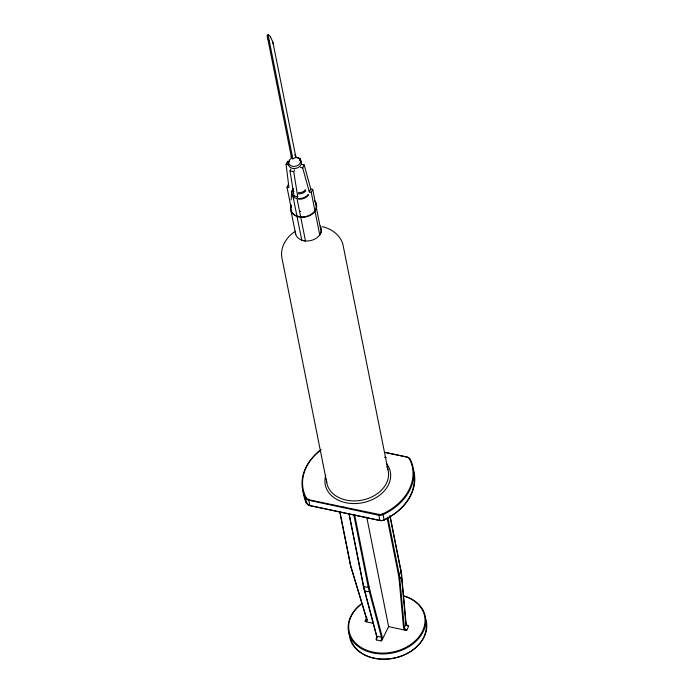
<?xml version="1.0" encoding="UTF-8"?>
<svg xmlns="http://www.w3.org/2000/svg" width="694" height="694" viewBox="0 0 694 694"><rect width="100%" height="100%" fill="white"/><g stroke="black" fill="none" stroke-linecap="round" stroke-linejoin="round"><path stroke-width="1.04" d="M384.155 520.04L384.155 519.988A5.63 4.242 -11.3 0 1 379.592 520.474L309.776 505.51A5.63 4.242 -11.3 0 1 306.575 503.297A56.344 42.395 -11.3 0 1 303.122 490.771M291.133 199.967L291.671 192.221M349.03 514.349L363.222 585.372A93.274 30.623 -77.9 0 0 364.246 589.796C364.376 591.479 368.783 592.216 370.023 591.036A93.274 30.623 -77.9 0 1 369.008 586.612L354.599 514.532M363.222 585.372C363.352 586.898 367.577 587.801 369.008 586.612M410.64 461.38L410.189 459.202L409.555 459.09A55.711 41.918 -11.3 0 1 382.732 513.855A5.005 3.765 -11.3 0 1 378.69 514.349L308.752 499.767L309.862 505.657L379.896 520.413A5.005 3.765 -11.3 0 0 383.947 519.919A55.711 41.918 -11.3 0 0 413.381 472.224M343.782 506.872L343.634 507.73M378.69 514.349L379.896 520.413M288.452 184.196L286.995 187.172L288.947 187.597L286.075 164.331L287.533 161.355L289.034 161.676M294.612 169.865L293.736 171.661L297.735 196.81L296.971 198.371L305.507 241.061L301.777 240.263L293.25 197.564L294.013 196.012L290.005 170.863L290.89 169.067M299.357 160.175L300.233 158.379L297.44 157.781M304.172 164.92L310.756 188.976L312.708 189.401L321.235 232.091L319.778 235.066L311.25 192.377L309.298 191.952L302.714 167.896L304.172 164.92L301.925 164.435M309.298 191.952L310.756 188.976M311.25 192.377L312.708 189.401M350.244 562.955L350.366 564.005A93.274 53.265 26.1 0 0 351.546 568.681L367.117 620.124A3.756 2.143 26.1 0 1 366.102 621.789L373.415 623.359M351.537 567.432L351.546 568.681M366.822 617.356L365.009 621.052A3.132 1.787 26.1 0 0 366.77 619.551L366.996 619.091M377.224 636.832L376.287 638.74A3.756 1.232 -77.9 0 0 376.452 635.643L364.246 589.796M366.736 517.125L388.614 626.613L382.073 639.972A3.756 1.232 -77.9 0 0 382.229 636.884L370.023 591.036M406.155 623.915A3.132 1.787 26.1 0 0 408.697 626.326L406.884 630.022A3.132 1.787 26.1 0 1 404.35 627.61L406.155 623.915L401.488 573.435L390.167 516.197M384.892 452.445L407.014 457.06A5.63 4.242 -11.3 0 1 410.215 459.272A56.344 42.395 -11.3 0 1 383.097 514.662L384.146 519.919A56.344 42.395 -11.3 0 0 412.609 467.539M295.332 231.362C285.937 237.07 279.335 248.417 282.232 259.487L326.753 482.625M320.645 450.102A55.711 41.918 -11.3 0 0 306.028 497.416C304.597 498.023 305.577 504 307.242 503.48A5.005 3.765 -11.3 0 0 310.088 505.449M387.131 518.106L398.356 574.294C400.091 574.216 401.947 570.477 400.62 569.679L389.811 515.607M270.487 36.973A15.927 6.263 20.7 0 0 269.367 35.585L268.058 34.717L267.346 35.064A15.311 6.029 20.7 0 0 267.277 36.27L291.697 158.614M398.408 574.302L398.356 574.294A93.274 53.265 26.1 0 1 399.024 578.857C400.802 578.883 402.468 575.074 401.34 574.259A93.274 53.265 26.1 0 0 400.62 569.679M286.075 164.331L288.322 164.808M300.467 167.41L302.714 167.896M290.005 170.863L293.736 171.661M294.013 196.012L297.735 196.81M293.25 197.564L296.971 198.371M385.196 452.384L407.014 457.06M384.502 457.268L386.254 457.641M405.513 625.138L407.604 625.589A3.756 2.143 26.1 0 1 405.799 623.316L401.34 574.259M388.614 626.613L405.348 630.204A3.756 2.143 26.1 0 1 403.544 627.931L399.076 578.865M376.807 636.242L381.431 637.231A3.132 1.024 -77.9 0 1 380.98 640.9L376.356 639.911A3.132 1.024 -77.9 0 0 376.807 636.242L364.003 587.957L349.169 513.872M322.259 226.634C331.437 228.682 340.069 234.841 342.862 244.149L387.955 469.699M270.504 36.973L272.881 42.126L295.991 157.824M382.732 513.855L383.097 514.662A5.63 4.242 -11.3 0 1 378.542 515.217L308.726 500.253A5.63 4.242 -11.3 0 1 305.525 498.04A56.344 42.395 -11.3 0 1 321.114 449.582M268.856 40.556L268.517 39.931M268.222 39.306L267.329 36.695M366.77 619.551L350.548 565.766L339.635 511.478M381.431 637.231L368.627 588.954L353.793 514.861M300.233 158.379L301.725 164.435M290.717 209.519L295.757 234.477M387.937 517.767L399.562 576.263L404.35 627.61M268.058 34.717L292.937 159.256M286.995 187.172L291.159 208M339.991 512.059L350.366 564.005M272.907 42.265L272.959 42.629A15.311 6.029 20.7 0 1 272.907 43.843M287.533 161.355L287.923 164.53M300.71 211.41A9.959 7.495 -11.3 0 1 300.034 211.323M386.914 464.069A33.182 24.967 -11.3 0 1 361.964 502.872A33.182 24.967 -11.3 0 1 325.755 475.234M386.792 466.611A31.299 23.553 -11.3 0 1 362.58 500.044A31.299 23.553 -11.3 0 1 326.518 479.302M406.71 457.12A5.005 3.765 -11.3 0 1 409.555 459.09M308.873 499.385A5.005 3.765 -11.3 0 1 306.028 497.416M307.242 503.48A55.711 41.918 -11.3 0 1 304.198 494.301M294.664 154.935A2.351 1.77 -11.3 0 1 295.453 157.408A2.351 1.77 -11.3 0 1 292.096 158.119A2.351 1.77 -11.3 0 1 291.784 155.543M320.307 225.966A13.134 9.881 -11.3 0 1 310.496 240.627A13.134 9.881 -11.3 0 1 295.41 231.215M296.746 157.417A6.02 4.528 -11.3 0 1 299.617 163.871A6.02 4.528 -11.3 0 1 290.482 165.536A6.02 4.528 -11.3 0 1 291.064 158.458M299.582 159.655A6.576 4.945 -11.3 0 1 299.652 166.525A6.576 4.945 -11.3 0 1 290.673 167.67A6.576 4.945 -11.3 0 1 289.745 160.904M314.72 201.147A13.134 9.881 -11.3 0 1 305.308 217.083A13.134 9.881 -11.3 0 1 291.22 205.441M314.59 200.757A13.073 9.837 -11.3 0 1 305.221 216.623A13.073 9.837 -11.3 0 1 291.194 205.025M308.509 195.005A9.109 6.853 -11.3 0 1 298.585 199.169M293.727 197.296A9.109 6.853 -11.3 0 1 292.486 189.983M308.197 194.415A8.875 6.68 -11.3 0 1 298.533 198.467M293.796 196.645A8.875 6.68 -11.3 0 1 292.348 189.983M305.846 190.72A6.871 5.17 -11.3 0 1 298.377 193.86M293.9 191.587A6.871 5.17 -11.3 0 1 293.198 188.404M305.403 189.696A6.576 4.945 -11.3 0 1 298.255 192.698M366.12 621.659A1.562 1.171 -11.3 0 1 365.079 621.251M407.578 625.728A1.562 1.171 -11.3 0 1 408.619 626.127M406.858 630.1A1.562 1.171 -11.3 0 1 405.443 630.083M381.9 639.972A1.562 1.171 -11.3 0 1 381.015 640.952M376.287 639.937A1.562 1.171 -11.3 0 1 376.434 638.801M425.379 618.259A39.124 29.434 -11.3 0 1 392.908 658.38A39.124 29.434 -11.3 0 1 349.195 632.173M425.934 622.839A38.5 28.966 -11.3 0 1 394.253 658.051A38.5 28.966 -11.3 0 1 350.635 638.688M403.604 595.868A39.124 29.434 -11.3 0 1 419.237 637.795A39.124 29.434 -11.3 0 1 361.071 648.413A39.124 29.434 -11.3 0 1 361.99 603.468M403.249 595.92A38.5 28.966 -11.3 0 1 418.647 637.17A38.5 28.966 -11.3 0 1 361.401 647.623A38.5 28.966 -11.3 0 1 362.303 603.398"/></g></svg>
